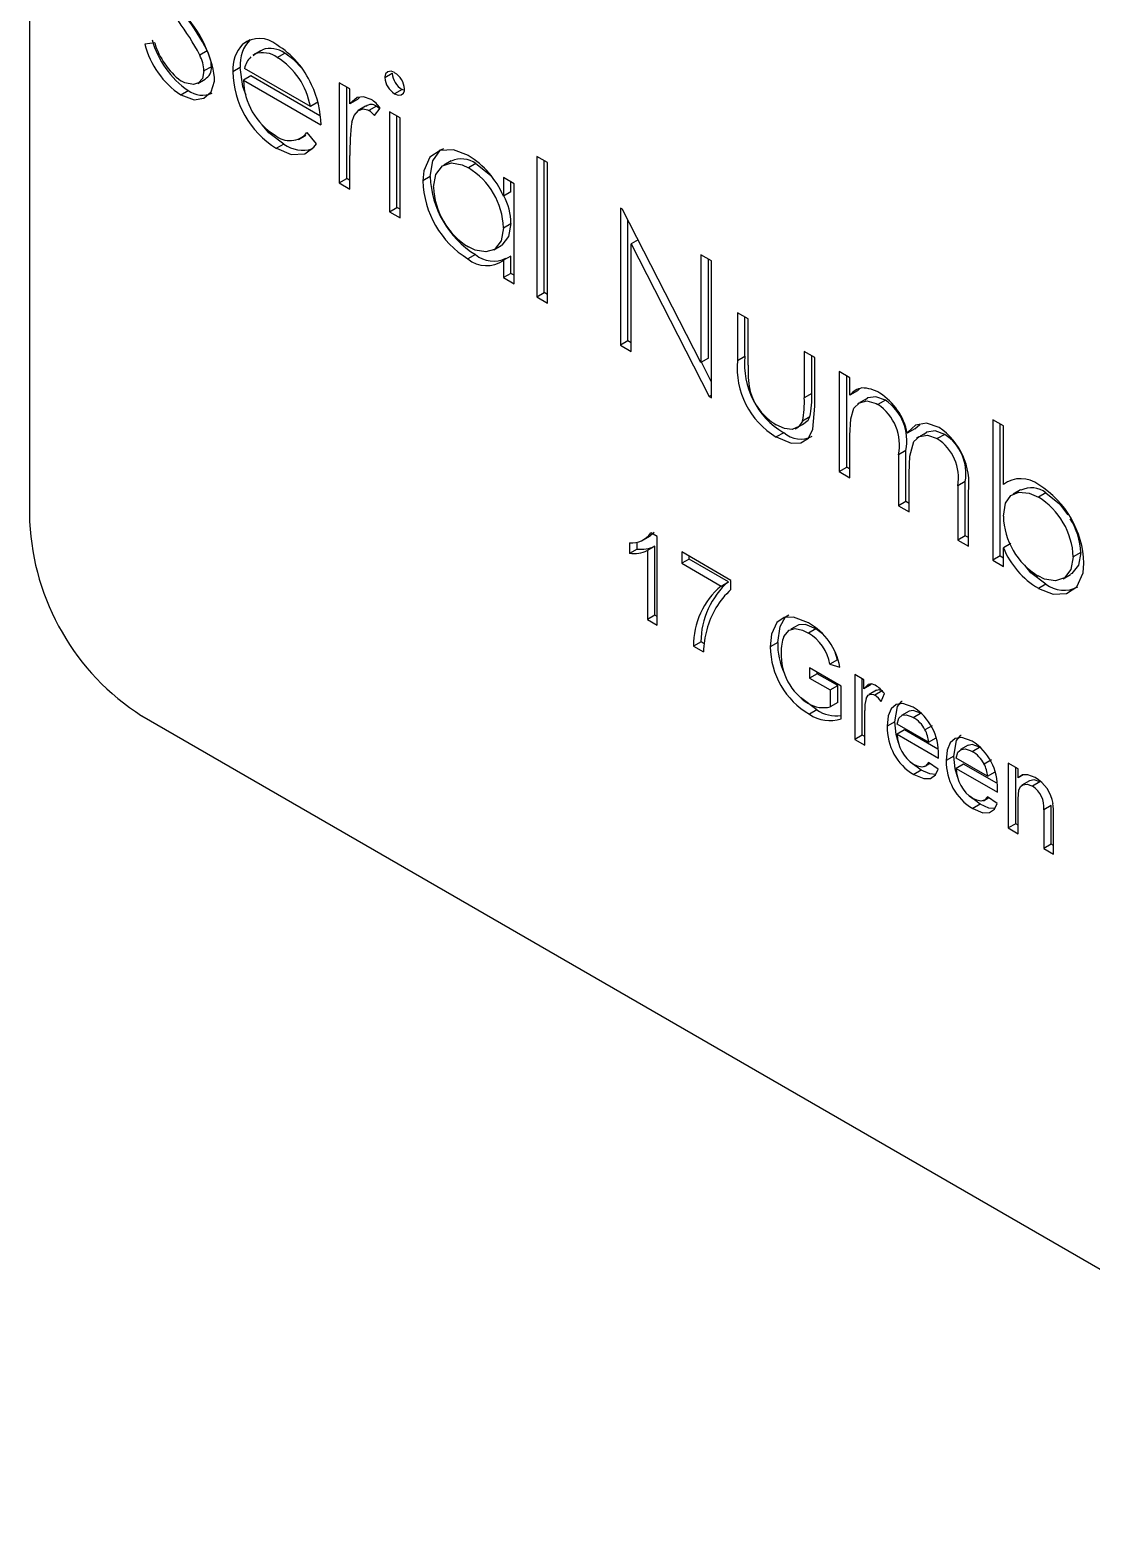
# Model space of a CAD drawing. Header units: millimetres. Extents: x 75 to 2075, y 25 to 1460.
# Drawn here: x 1788.78 to 1815.59, y 1066.04 to 1103.49 of the extents above; entities that cross this region are included whole.
import ezdxf

# ---------------------------------------------------------------- set-up
doc = ezdxf.new("R2010")
doc.units = ezdxf.units.MM
doc.header["$LTSCALE"] = 5

msp = doc.modelspace()

# ---------------------------------------------------------------- linework, layer by layer
at = {"color": 7, "linetype": 'Continuous', "lineweight": 25}
for p, q in [((1788.777, 1171.636), (1788.777, 1091.071)), ((1791.936, 1103.154), (1791.683, 1103.125)), ((1794.349, 1103.236), (1794.16, 1103.127)), ((1794.466, 1102.875), (1794.654, 1102.984)), ((1793.261, 1102.956), (1793.072, 1102.847)), ((1794.604, 1102.957), (1794.415, 1102.848)), ((1794.42, 1102.841), (1794.466, 1102.875)), ((1795.029, 1102.786), (1795.218, 1102.895)), ((1793.021, 1102.132), (1793.21, 1102.24)), ((1793.368, 1102.555), (1793.179, 1102.446)), ((1794.097, 1102.538), (1793.908, 1102.429)), ((1794.366, 1102.323), (1794.177, 1102.215)), ((1795.866, 1101.55), (1794.205, 1102.509)), ((1796.109, 1101.317), (1794.366, 1102.323)), ((1797.746, 1102.28), (1797.935, 1102.389)), ((1792.593, 1101.844), (1792.781, 1101.953)), ((1794.177, 1102.215), (1796.134, 1101.085)), ((1796.595, 1102.148), (1796.595, 1099.622)), ((1796.863, 1101.993), (1796.595, 1102.148)), ((1796.783, 1099.731), (1796.783, 1102.039)), ((1796.863, 1101.621), (1796.863, 1101.993)), ((1798.183, 1101.981), (1797.994, 1101.872)), ((1796.054, 1101.659), (1795.866, 1101.55)), ((1797.052, 1101.73), (1796.863, 1101.621)), ((1797.052, 1101.73), (1797.103, 1101.78)), ((1797.262, 1101.556), (1797.074, 1101.447)), ((1797.535, 1101.558), (1797.346, 1101.449)), ((1797.484, 1101.324), (1797.631, 1101.508)), ((1797.861, 1101.417), (1797.861, 1098.891)), ((1798.13, 1101.262), (1797.861, 1101.417)), ((1798.05, 1099), (1798.05, 1101.308)), ((1798.13, 1098.736), (1798.13, 1101.262)), ((1795.565, 1100.714), (1795.753, 1100.823)), ((1796.019, 1100.608), (1795.781, 1100.89)), ((1795.197, 1100.602), (1795.009, 1100.494)), ((1796.863, 1099.467), (1796.863, 1100.316)), ((1799.421, 1100.179), (1799.232, 1100.071)), ((1800.047, 1100.107), (1799.858, 1099.999)), ((1801.584, 1100.288), (1801.584, 1096.742)), ((1801.853, 1100.132), (1801.584, 1100.288)), ((1801.772, 1096.851), (1801.772, 1100.179)), ((1801.853, 1096.587), (1801.853, 1100.132)), ((1796.595, 1099.622), (1796.783, 1099.731)), ((1796.595, 1099.622), (1796.863, 1099.467)), ((1796.863, 1099.685), (1796.783, 1099.731)), ((1798.894, 1099.783), (1798.706, 1099.674)), ((1801.008, 1099.601), (1800.74, 1099.756)), ((1800.74, 1099.756), (1800.74, 1099.288)), ((1800.928, 1099.397), (1800.928, 1099.647)), ((1800.928, 1099.397), (1800.74, 1099.288)), ((1801.008, 1097.075), (1801.008, 1099.601)), ((1797.861, 1098.891), (1798.05, 1099)), ((1797.861, 1098.891), (1798.13, 1098.736)), ((1798.13, 1098.954), (1798.05, 1099)), ((1803.751, 1098.948), (1803.695, 1098.98)), ((1803.695, 1098.98), (1803.695, 1095.524)), ((1805.729, 1095.086), (1803.751, 1098.948)), ((1800.74, 1098.487), (1800.928, 1098.596)), ((1803.883, 1095.633), (1803.883, 1098.69)), ((1804.141, 1098.186), (1803.963, 1098.083)), ((1800.035, 1097.81), (1799.846, 1097.701)), ((1800.495, 1097.93), (1800.684, 1098.038)), ((1800.928, 1097.775), (1800.74, 1097.667)), ((1800.928, 1097.338), (1800.928, 1097.775)), ((1803.963, 1095.369), (1803.963, 1098.083)), ((1803.963, 1098.083), (1805.936, 1094.23)), ((1805.997, 1097.651), (1805.729, 1097.806)), ((1805.729, 1097.806), (1805.729, 1095.086)), ((1800.74, 1097.667), (1800.74, 1097.23)), ((1805.917, 1095.194), (1805.917, 1097.697)), ((1805.997, 1094.194), (1805.997, 1097.651)), ((1800.928, 1097.338), (1800.74, 1097.23)), ((1800.74, 1097.23), (1801.008, 1097.075)), ((1801.008, 1097.292), (1800.928, 1097.338)), ((1801.584, 1096.742), (1801.772, 1096.851)), ((1801.584, 1096.742), (1801.853, 1096.587)), ((1801.853, 1096.805), (1801.772, 1096.851)), ((1806.65, 1096.344), (1806.65, 1095.137)), ((1806.918, 1096.189), (1806.65, 1096.344)), ((1806.838, 1095.246), (1806.838, 1096.235)), ((1806.918, 1095.017), (1806.918, 1096.189)), ((1803.883, 1095.633), (1803.695, 1095.524)), ((1803.695, 1095.524), (1803.963, 1095.369)), ((1803.963, 1095.586), (1803.883, 1095.633)), ((1805.917, 1095.194), (1805.729, 1095.086)), ((1806.65, 1095.137), (1806.838, 1095.246)), ((1808.607, 1095.214), (1808.338, 1095.369)), ((1808.338, 1095.369), (1808.338, 1094.197)), ((1808.527, 1094.306), (1808.527, 1095.26)), ((1808.607, 1093.984), (1808.607, 1095.214)), ((1805.997, 1094.587), (1805.739, 1095.092)), ((1809.221, 1094.859), (1809.221, 1092.333)), ((1809.49, 1094.704), (1809.221, 1094.859)), ((1809.409, 1092.442), (1809.409, 1094.751)), ((1809.49, 1094.265), (1809.49, 1094.704)), ((1809.678, 1094.374), (1809.49, 1094.265)), ((1809.678, 1094.374), (1809.738, 1094.427)), ((1805.997, 1094.265), (1805.936, 1094.23)), ((1805.936, 1094.23), (1805.997, 1094.194)), ((1808.527, 1094.306), (1808.338, 1094.197)), ((1809.719, 1094.062), (1809.682, 1094.041)), ((1809.871, 1094.149), (1809.743, 1094.076)), ((1810.386, 1094.139), (1810.197, 1094.03)), ((1808.482, 1093.716), (1808.294, 1093.607)), ((1813.366, 1093.486), (1813.097, 1093.641)), ((1813.097, 1093.641), (1813.097, 1090.096)), ((1807.819, 1093.316), (1807.63, 1093.207)), ((1808.106, 1093.415), (1808.195, 1093.467)), ((1808.202, 1093.471), (1808.294, 1093.524)), ((1809.49, 1092.178), (1809.49, 1093.241)), ((1811.129, 1093.41), (1810.94, 1093.301)), ((1811.129, 1093.41), (1811.252, 1093.525)), ((1811.36, 1093.281), (1811.261, 1093.224)), ((1811.884, 1093.274), (1811.696, 1093.165)), ((1813.286, 1090.205), (1813.286, 1093.532)), ((1813.366, 1092.008), (1813.366, 1093.486)), ((1811.231, 1093.207), (1811.171, 1093.172)), ((1810.906, 1092.863), (1810.718, 1092.754)), ((1810.718, 1092.754), (1810.718, 1091.469)), ((1810.906, 1091.578), (1810.906, 1092.863)), ((1809.221, 1092.333), (1809.409, 1092.442)), ((1809.221, 1092.333), (1809.49, 1092.178)), ((1809.49, 1092.396), (1809.409, 1092.442)), ((1810.986, 1091.314), (1810.986, 1092.297)), ((1812.403, 1092.084), (1812.214, 1091.975)), ((1812.214, 1091.975), (1812.214, 1090.605)), ((1812.403, 1090.714), (1812.403, 1092.084)), ((1812.483, 1090.45), (1812.483, 1091.819)), ((1813.798, 1091.873), (1813.609, 1091.764)), ((1814.44, 1091.798), (1814.251, 1091.69)), ((1810.906, 1091.578), (1810.718, 1091.469)), ((1810.718, 1091.469), (1810.986, 1091.314)), ((1810.986, 1091.532), (1810.906, 1091.578)), ((1804.262, 1090.604), (1804.451, 1090.712)), ((1804.447, 1090.718), (1804.545, 1090.801)), ((1804.623, 1090.692), (1804.463, 1090.784)), ((1804.623, 1088.455), (1804.623, 1090.692)), ((1812.403, 1090.714), (1812.214, 1090.605)), ((1812.483, 1090.668), (1812.403, 1090.714)), ((1803.928, 1090.534), (1803.928, 1090.27)), ((1804.117, 1090.379), (1803.928, 1090.27)), ((1804.117, 1090.379), (1804.117, 1090.553)), ((1804.564, 1090.451), (1804.375, 1090.342)), ((1804.375, 1090.342), (1804.375, 1088.599)), ((1804.564, 1088.707), (1804.564, 1090.451)), ((1806.486, 1089.588), (1805.244, 1090.305)), ((1805.244, 1090.305), (1805.244, 1090.018)), ((1812.214, 1090.605), (1812.483, 1090.45)), ((1813.554, 1090.517), (1813.366, 1090.408)), ((1813.366, 1089.941), (1813.366, 1090.408)), ((1815.32, 1090.289), (1815.131, 1090.18)), ((1805.433, 1090.127), (1805.244, 1090.018)), ((1805.244, 1090.018), (1806.238, 1089.445)), ((1805.433, 1090.127), (1805.433, 1090.196)), ((1806.426, 1089.554), (1805.433, 1090.127)), ((1813.286, 1090.205), (1813.097, 1090.096)), ((1813.097, 1090.096), (1813.366, 1089.941)), ((1813.286, 1090.205), (1813.366, 1090.158)), ((1806.238, 1089.445), (1806.426, 1089.554)), ((1806.486, 1089.356), (1806.486, 1089.588)), ((1814.438, 1089.495), (1814.25, 1089.386)), ((1814.873, 1089.626), (1815.062, 1089.735)), ((1804.564, 1088.707), (1804.375, 1088.599)), ((1804.375, 1088.599), (1804.623, 1088.455)), ((1804.623, 1088.673), (1804.564, 1088.707)), ((1808.186, 1088.461), (1807.998, 1088.353)), ((1805.731, 1088.034), (1805.542, 1087.925)), ((1805.809, 1087.989), (1805.731, 1088.034)), ((1807.668, 1088.023), (1807.479, 1087.914)), ((1808.629, 1088.368), (1808.441, 1088.259)), ((1808.795, 1088.242), (1808.629, 1088.368)), ((1805.542, 1087.925), (1805.791, 1087.781)), ((1809.174, 1087.58), (1809.108, 1087.799)), ((1809.268, 1086.921), (1808.473, 1087.38)), ((1808.473, 1087.38), (1808.473, 1087.122)), ((1808.661, 1087.231), (1808.661, 1087.271)), ((1809.174, 1087.58), (1808.986, 1087.471)), ((1808.986, 1087.471), (1809.236, 1087.399)), ((1808.661, 1087.231), (1808.473, 1087.122)), ((1808.473, 1087.122), (1808.994, 1086.821)), ((1809.183, 1086.93), (1808.661, 1087.231)), ((1808.994, 1086.821), (1809.183, 1086.93)), ((1809.183, 1086.506), (1809.183, 1086.93)), ((1809.268, 1086.094), (1809.268, 1086.921)), ((1809.839, 1087.079), (1809.615, 1087.208)), ((1809.615, 1087.208), (1809.615, 1085.573)), ((1809.804, 1085.682), (1809.804, 1087.099)), ((1809.839, 1086.851), (1809.839, 1087.079)), ((1810.027, 1086.96), (1809.839, 1086.851)), ((1808.994, 1086.821), (1808.994, 1086.397)), ((1809.183, 1086.506), (1808.994, 1086.397)), ((1810.163, 1086.812), (1809.974, 1086.704)), ((1810.307, 1086.797), (1810.118, 1086.688)), ((1810.283, 1086.526), (1810.36, 1086.73)), ((1791.606, 1086.172), (1880.23, 1035.01)), ((1808.656, 1086.316), (1808.467, 1086.208)), ((1809.864, 1085.43), (1809.864, 1086.299)), ((1810.984, 1086.284), (1810.796, 1086.175)), ((1811.088, 1086.129), (1811.276, 1086.237)), ((1810.623, 1086.013), (1810.435, 1085.904)), ((1811.478, 1085.502), (1810.683, 1085.961)), ((1810.872, 1085.811), (1810.683, 1085.703)), ((1811.708, 1085.329), (1810.872, 1085.811)), ((1811.387, 1085.819), (1811.575, 1085.928)), ((1809.804, 1085.682), (1809.615, 1085.573)), ((1809.615, 1085.573), (1809.864, 1085.43)), ((1809.864, 1085.648), (1809.804, 1085.682)), ((1810.683, 1085.703), (1811.725, 1085.101)), ((1811.478, 1085.502), (1811.666, 1085.611)), ((1812.475, 1085.424), (1812.286, 1085.315)), ((1812.578, 1085.268), (1812.767, 1085.377)), ((1812.113, 1085.152), (1811.925, 1085.044)), ((1812.968, 1084.642), (1812.173, 1085.1)), ((1812.877, 1084.959), (1813.065, 1085.068)), ((1811.291, 1084.795), (1811.102, 1084.686)), ((1811.374, 1084.885), (1811.509, 1084.964)), ((1811.718, 1084.818), (1811.475, 1084.987)), ((1812.362, 1084.951), (1812.173, 1084.842)), ((1812.173, 1084.842), (1813.215, 1084.241)), ((1813.198, 1084.469), (1812.362, 1084.951)), ((1812.968, 1084.642), (1813.157, 1084.751)), ((1813.738, 1084.828), (1813.49, 1084.972)), ((1813.49, 1084.972), (1813.49, 1083.337)), ((1813.678, 1083.446), (1813.678, 1084.863)), ((1813.738, 1084.6), (1813.738, 1084.828)), ((1813.869, 1084.676), (1813.738, 1084.6)), ((1814.025, 1084.531), (1813.836, 1084.422)), ((1814.289, 1084.499), (1814.1, 1084.39)), ((1812.781, 1083.935), (1812.592, 1083.826)), ((1812.864, 1084.025), (1812.999, 1084.103)), ((1813.209, 1083.958), (1812.965, 1084.127)), ((1813.738, 1083.193), (1813.738, 1084.07)), ((1814.572, 1083.906), (1814.384, 1083.797)), ((1814.572, 1082.93), (1814.572, 1083.906)), ((1814.384, 1083.797), (1814.384, 1082.821)), ((1814.632, 1082.677), (1814.632, 1083.678)), ((1813.678, 1083.446), (1813.49, 1083.337)), ((1813.49, 1083.337), (1813.738, 1083.193)), ((1813.738, 1083.411), (1813.678, 1083.446)), ((1814.572, 1082.93), (1814.384, 1082.821)), ((1814.384, 1082.821), (1814.632, 1082.677)), ((1814.632, 1082.895), (1814.572, 1082.93))]:
    msp.add_line(p, q, dxfattribs=at)
at = {"color": 7, "linetype": 'Continuous', "lineweight": 25, "flags": 128}
for points in [[(1795.642, 1102.524), (1795.447, 1102.73), (1795.218, 1102.895)], [(1793.179, 1102.446), (1793.139, 1102.253), (1793.042, 1102.143), (1792.911, 1102.106), (1792.696, 1102.147), (1792.593, 1102.199)], [(1792.593, 1101.844), (1792.934, 1101.722), (1793.178, 1101.763), (1793.359, 1101.92), (1793.443, 1102.186), (1793.448, 1102.286)], [(1794.242, 1101.83), (1794.161, 1102.056), (1794.097, 1102.538)], [(1797.994, 1102.404), (1797.903, 1102.439), (1797.819, 1102.426), (1797.766, 1102.375), (1797.747, 1102.3), (1797.746, 1102.28)], [(1797.994, 1101.872), (1798.084, 1101.837), (1798.159, 1101.843), (1798.217, 1101.886), (1798.241, 1101.946), (1798.245, 1101.992)], [(1798.236, 1101.961), (1798.201, 1101.971), (1798.183, 1101.981)], [(1797.397, 1101.729), (1797.21, 1101.795), (1797.051, 1101.773), (1796.863, 1101.621)], [(1796.911, 1101.155), (1796.974, 1101.325), (1797.078, 1101.45), (1797.196, 1101.489), (1797.31, 1101.466), (1797.346, 1101.449)], [(1797.617, 1101.491), (1797.605, 1101.503), (1797.535, 1101.558)], [(1795.197, 1100.602), (1794.821, 1100.883), (1794.645, 1101.09)], [(1795.009, 1100.494), (1795.385, 1100.338), (1795.723, 1100.352), (1795.956, 1100.52), (1796.019, 1100.608)], [(1799.855, 1100.311), (1799.479, 1100.46), (1799.143, 1100.442), (1798.885, 1100.271), (1798.728, 1099.929), (1798.706, 1099.674)], [(1798.894, 1099.783), (1798.957, 1100.18), (1799.149, 1100.452), (1799.236, 1100.491)], [(1798.974, 1099.515), (1799.033, 1099.837), (1799.2, 1100.051), (1799.432, 1100.124), (1799.702, 1100.074), (1799.858, 1099.999)], [(1800.047, 1100.107), (1800.411, 1099.815), (1800.515, 1099.676)], [(1800.74, 1098.487), (1800.685, 1098.156), (1800.513, 1097.94), (1800.293, 1097.879), (1800.024, 1097.926), (1799.856, 1098.006)], [(1800.928, 1098.596), (1800.873, 1098.265), (1800.702, 1098.049), (1800.681, 1098.043)], [(1809.49, 1093.241), (1809.514, 1093.663), (1809.593, 1093.933), (1809.73, 1094.073), (1809.921, 1094.117), (1810.151, 1094.054), (1810.197, 1094.03)], [(1810.386, 1094.139), (1810.149, 1094.223), (1809.945, 1094.195), (1809.879, 1094.138)], [(1807.63, 1093.207), (1808.007, 1093.052), (1808.252, 1093.057), (1808.441, 1093.179), (1808.552, 1093.405), (1808.607, 1093.984)], [(1808.294, 1093.524), (1808.295, 1093.524), (1808.437, 1093.63), (1808.482, 1093.716)], [(1808.294, 1093.607), (1808.201, 1093.469), (1808.035, 1093.4), (1807.84, 1093.422), (1807.632, 1093.516)], [(1811.742, 1093.448), (1811.421, 1093.558), (1811.147, 1093.504), (1810.963, 1093.335), (1810.94, 1093.301)], [(1810.986, 1092.297), (1811.003, 1092.722), (1811.102, 1093.091), (1811.248, 1093.222), (1811.448, 1093.253), (1811.696, 1093.165)], [(1811.884, 1093.274), (1811.642, 1093.361), (1811.433, 1093.329), (1811.367, 1093.27)], [(1813.366, 1091.209), (1813.42, 1091.538), (1813.554, 1091.727), (1813.756, 1091.811), (1814.014, 1091.791), (1814.251, 1091.69)], [(1814.44, 1091.798), (1814.781, 1091.523), (1814.993, 1091.245)], [(1815.32, 1090.289), (1815.261, 1089.969), (1815.097, 1089.757), (1815.057, 1089.744)], [(1814.438, 1089.495), (1814.062, 1089.78), (1813.91, 1089.968)], [(1815.131, 1090.18), (1815.073, 1089.861), (1814.909, 1089.648), (1814.678, 1089.572), (1814.408, 1089.62), (1814.247, 1089.698)], [(1814.25, 1089.386), (1814.625, 1089.237), (1814.961, 1089.254), (1815.219, 1089.425), (1815.378, 1089.774), (1815.4, 1090.025)], [(1808.446, 1088.514), (1808.07, 1088.662), (1807.828, 1088.654), (1807.645, 1088.523), (1807.513, 1088.229), (1807.479, 1087.914)], [(1807.668, 1088.023), (1807.726, 1088.424), (1807.868, 1088.671), (1807.945, 1088.714)], [(1807.825, 1088.173), (1807.957, 1088.332), (1808.111, 1088.37), (1808.29, 1088.333), (1808.441, 1088.259)], [(1808.629, 1088.368), (1808.367, 1088.473), (1808.199, 1088.466), (1808.188, 1088.458)], [(1810.128, 1086.941), (1810.034, 1086.975), (1809.95, 1086.963), (1809.839, 1086.851)], [(1808.656, 1086.316), (1808.279, 1086.604), (1808.258, 1086.629)], [(1809.902, 1086.604), (1809.952, 1086.688), (1810.009, 1086.715), (1810.082, 1086.706), (1810.118, 1086.688)], [(1810.307, 1086.797), (1810.221, 1086.825), (1810.163, 1086.811)], [(1810.623, 1086.013), (1810.693, 1086.407), (1810.805, 1086.541), (1810.808, 1086.542)], [(1811.089, 1086.386), (1810.827, 1086.481), (1810.657, 1086.455), (1810.531, 1086.345), (1810.459, 1086.164), (1810.435, 1085.904)], [(1810.683, 1085.961), (1810.725, 1086.111), (1810.812, 1086.182), (1810.914, 1086.193), (1811.039, 1086.154), (1811.088, 1086.129)], [(1811.276, 1086.237), (1811.089, 1086.303), (1810.985, 1086.283)], [(1810.718, 1085.489), (1810.655, 1085.694), (1810.623, 1086.013)], [(1812.579, 1085.526), (1812.317, 1085.621), (1812.147, 1085.595), (1812.021, 1085.485), (1811.949, 1085.304), (1811.925, 1085.044)], [(1812.113, 1085.152), (1812.183, 1085.547), (1812.295, 1085.681), (1812.298, 1085.682)], [(1812.767, 1085.377), (1812.579, 1085.443), (1812.475, 1085.422)], [(1811.291, 1084.795), (1811.033, 1084.991), (1811.017, 1085.011)], [(1812.208, 1084.629), (1812.145, 1084.834), (1812.113, 1085.152)], [(1812.173, 1085.1), (1812.215, 1085.251), (1812.302, 1085.322), (1812.404, 1085.333), (1812.53, 1085.294), (1812.578, 1085.268)], [(1811.102, 1084.686), (1811.361, 1084.582), (1811.524, 1084.588), (1811.648, 1084.675), (1811.718, 1084.818)], [(1811.475, 1084.987), (1811.396, 1084.897), (1811.306, 1084.874), (1811.201, 1084.896), (1811.106, 1084.942)], [(1811.655, 1084.689), (1811.509, 1084.7), (1811.291, 1084.795)], [(1814.169, 1084.608), (1813.981, 1084.682), (1813.846, 1084.675), (1813.738, 1084.6)], [(1813.738, 1084.07), (1813.759, 1084.292), (1813.797, 1084.384), (1813.854, 1084.43), (1813.963, 1084.442), (1814.083, 1084.399), (1814.1, 1084.39)], [(1814.289, 1084.499), (1814.143, 1084.552), (1814.025, 1084.531), (1814.025, 1084.531)], [(1812.781, 1083.935), (1812.523, 1084.131), (1812.507, 1084.151)], [(1812.592, 1083.826), (1812.851, 1083.722), (1813.014, 1083.728), (1813.138, 1083.814), (1813.209, 1083.958)], [(1812.965, 1084.127), (1812.886, 1084.037), (1812.796, 1084.014), (1812.692, 1084.036), (1812.596, 1084.082)], [(1813.145, 1083.829), (1812.999, 1083.839), (1812.781, 1083.935)]]:
    msp.add_lwpolyline(points, dxfattribs=at)
at = {"color": 7, "linetype": 'Continuous', "lineweight": 25}
for centre, radius, start, end in [((1787.962, 1100.242), 5.953, 27.1246, 36.9309), ((1790.42, 1101.808), 3.066, 8.9667, 40.7344), ((1787.113, 1099.72), 6.73, 27.6917, 36.3638), ((1793.818, 1103.679), 2.206, 194.5341, 236.2625), ((1794.059, 1103.824), 2.266, 195.1079, 235.6886), ((1793.758, 1103.704), 1.904, 196.7852, 232.2557), ((1794.836, 1102.489), 0.93, 136.6403, 183.6796), ((1794.953, 1102.624), 0.86, 134.5987, 185.7212), ((1794.574, 1102.592), 0.676, 49.2409, 127.7083), ((1794.849, 1102.384), 0.631, 54.1713, 107.9667), ((1793.876, 1101.218), 2.204, 23.5594, 58.87), ((1792.173, 1102.391), 1.008, 3.0883, 26.8633), ((1792.374, 1102.504), 0.996, 2.9349, 27.0167), ((1794.693, 1102.431), 0.494, 131.5683, 170.941), ((1794.661, 1102.281), 0.626, 53.9373, 108.2007), ((1794.074, 1101.239), 1.818, 9.8445, 58.3222), ((1793.043, 1102.524), 0.326, 300.3607, 5.3971), ((1796.214, 1102.459), 2.306, 180.7479, 238.4859), ((1798.26, 1102.314), 0.515, 183.7371, 238.9223), ((1798.44, 1102.417), 0.506, 183.1559, 239.5035), ((1797.727, 1101.959), 0.519, 3.6522, 58.9807), ((1793.137, 1102.433), 0.598, 233.45, 294.5309), ((1795.867, 1102.26), 1.691, 181.5234, 238.1551), ((1793.733, 1101.056), 2.402, 0.6862, 25.7365), ((1797.405, 1101.388), 0.213, 52.7208, 130.6285), ((1796.928, 1101), 0.868, 35.8506, 57.2436), ((1802.441, 1100.418), 5.578, 172.4075, 181.0496), ((1797.028, 1100.959), 0.584, 38.7342, 56.9719), ((1795.344, 1101.259), 0.571, 229.7408, 319.7563), ((1795.683, 1101.28), 0.834, 234.4136, 285.9374), ((1799.682, 1099.609), 0.618, 53.7989, 114.5508), ((1798.74, 1098.452), 2.167, 22.6949, 59.0551), ((1798.92, 1098.439), 1.82, 1.518, 58.9808), ((1801.115, 1099.751), 2.411, 181.831, 238.2387), ((1801.301, 1099.858), 2.408, 181.7991, 238.2706), ((1800.846, 1099.596), 1.874, 182.4794, 238.0881), ((1799.527, 1098.608), 1.402, 359.5069, 29.2879), ((1800.49, 1098.364), 0.717, 230.6238, 295.8862), ((1800.315, 1098.268), 0.736, 230.3889, 305.1836), ((1808.683, 1094.956), 2.042, 174.9306, 238.9437), ((1808.85, 1095.054), 2.021, 174.5613, 239.313), ((1810.252, 1094.939), 3.335, 178.653, 189.2642), ((1808.341, 1094.751), 1.424, 194.2019, 240.1499), ((1809.902, 1093.916), 0.541, 101.6471, 139.727), ((1809.787, 1093.591), 0.855, 57.7054, 89.6119), ((1805.732, 1094.097), 2.608, 349.186, 2.2114), ((1806.062, 1094.195), 2.467, 348.8132, 2.5842), ((1809.494, 1092.999), 1.248, 348.6655, 55.7123), ((1809.426, 1093.005), 1.542, 11.0626, 57.9909), ((1809.665, 1093.101), 1.264, 349.1397, 55.2381), ((1808.245, 1093.798), 0.643, 228.4744, 296.9275), ((1810.782, 1092.028), 1.714, 352.9644, 55.9137), ((1811.248, 1092.288), 1.173, 349.9655, 57.1398), ((1811.051, 1092.176), 1.18, 350.1897, 56.9155), ((1813.804, 1091.426), 0.729, 51.466, 126.9441), ((1814.072, 1091.322), 0.602, 52.3362, 116.4109), ((1812.99, 1089.946), 2.411, 1.8819, 58.2749), ((1813.258, 1090.1), 1.875, 2.4492, 58.0049), ((1794.918, 1091.35), 6.147, 182.6055, 237.3945), ((1815.186, 1091.258), 1.821, 181.5528, 238.9689), ((1813.629, 1090.235), 1.691, 1.8045, 32.4964), ((1803.974, 1091.134), 0.601, 265.5964, 324.4706), ((1804.03, 1091.063), 0.799, 262.6628, 295.5711), ((1804.218, 1091.177), 0.805, 262.7786, 295.4553), ((1815.371, 1091.25), 2.175, 202.7615, 238.9499), ((1807.722, 1088.042), 1.992, 130.6047, 180.2291), ((1814.897, 1090.079), 0.743, 231.8542, 298.0595), ((1807.502, 1087.947), 1.96, 130.1774, 180.6565), ((1807.853, 1087.845), 2.037, 132.1303, 165.9468), ((1807.654, 1087.116), 1.607, 10.1493, 60.4795), ((1808.413, 1087.665), 2.625, 165.0927, 177.4501), ((1809.28, 1087.971), 1.613, 178.1653, 206.2514), ((1808.732, 1087.802), 0.98, 157.7795, 181.9934), ((1807.876, 1087.286), 1.125, 9.4579, 59.8735), ((1809.483, 1087.934), 2.003, 180.5786, 239.5386), ((1809.213, 1087.721), 1.461, 178.1698, 238.2493), ((1809.665, 1086.197), 0.876, 37.4753, 58.1122), ((1810.936, 1086.319), 1.073, 164.5832, 181.0768), ((1809.821, 1086.222), 0.553, 33.358, 57.4607), ((1808.815, 1087.083), 0.709, 238.439, 284.619), ((1808.985, 1086.978), 0.928, 236.0702, 287.7252), ((1809.138, 1087.024), 0.856, 235.7066, 278.6948), ((1810.679, 1085.435), 0.805, 28.4749, 59.4884), ((1810.365, 1085.232), 1.362, 357.5579, 57.9035), ((1811.806, 1085.864), 1.372, 178.3366, 239.1298), ((1810.711, 1085.453), 0.768, 3.6527, 28.4428), ((1811.606, 1085.718), 0.923, 180.9567, 237.2138), ((1811.855, 1084.372), 1.362, 357.5579, 57.9035), ((1804.455, 1085.254), 7.271, 358.7972, 359.371), ((1813.296, 1085.004), 1.372, 178.3366, 239.1298), ((1812.169, 1084.575), 0.805, 28.4749, 59.4884), ((1813.096, 1084.858), 0.923, 180.9567, 237.2138), ((1812.201, 1084.593), 0.768, 3.6527, 28.4428), ((1805.945, 1084.394), 7.271, 358.7972, 359.371), ((1813.766, 1083.866), 0.622, 353.6365, 57.4891), ((1813.72, 1083.817), 0.91, 8.5861, 60.403), ((1812.475, 1083.715), 2.157, 358.9995, 6.3257)]:
    msp.add_arc(centre, radius, start, end, dxfattribs=at)

doc.saveas('drawing.dxf')
